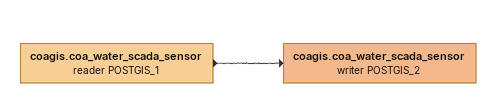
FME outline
coagis.coa_water_scada_sensor (reader POSTGIS_1)
    -> coagis.coa_water_scada_sensor (writer POSTGIS_2)
coagis.coa_water_scada_sensor (writer POSTGIS_2)
